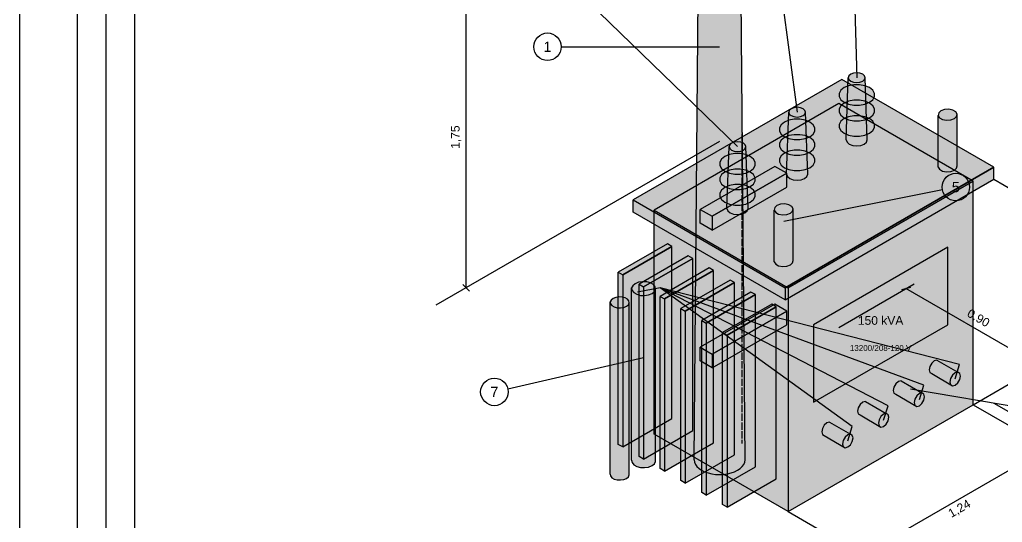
# Paper-space layout 'PLANCHA 3' of a CAD drawing. Header units: metres, sheet in millimetres. Extents: x 0 to 841, y 0 to 594.
# Drawn here: x 0 to 171.3, y 347.1 to 434.7 of the extents above; entities that cross this region are included whole.
import ezdxf
from ezdxf.enums import TextEntityAlignment as Align

# ---------------------------------------------------------------- set-up
doc = ezdxf.new("R2010")
doc.units = ezdxf.units.M
doc.linetypes.add('DASHED', pattern=[1.524, 1.27, -0.254])
for name, color, linetype in [('COTAS', 7, 'CONTINUOUS'), ('ISO_FILL', 8, 'CONTINUOUS'), ('ISO_FINO', 7, 'CONTINUOUS'), ('ISO_LIN', 7, 'CONTINUOUS'), ('ISO_OCULTO', 7, 'DASHED'), ('ISO_TXT', 7, 'CONTINUOUS'), ('MARCO', 7, 'CONTINUOUS'), ('TEXTO', 7, 'CONTINUOUS')]:
    doc.layers.add(name, color=color, linetype=linetype)
doc.styles.add('ARIAL', font='arial.ttf')

psp = doc.layouts.new('PLANCHA 3')

# ---------------------------------------------------------------- hatches: boundary and pattern name
at = {"layer": 'ISO_FILL', "true_color": 0x656460}
for points in [[(117.57, 358), (117.62, 357.6), (118.92, 513.72), (118.88, 514)], [(117.62, 357.6), (117.78, 357.21), (119.03, 513.44), (118.92, 513.72)]]:
    psp.add_hatch(color=7, dxfattribs=at).paths.add_polyline_path(points)
at = {"layer": 'ISO_FILL', "true_color": 0x7f7e79}
psp.add_hatch(color=7, dxfattribs=at).paths.add_polyline_path([(126.38, 357.6), (126.43, 358), (125.12, 514), (125.08, 513.72)])
at = {"layer": 'ISO_FILL', "true_color": 0x6f6e69}
psp.add_hatch(color=7, dxfattribs=at).paths.add_polyline_path([(117.78, 357.21), (118.05, 356.84), (119.22, 513.18), (119.03, 513.44)])
at = {"layer": 'ISO_FILL', "true_color": 0x7b7a75}
psp.add_hatch(color=7, dxfattribs=at).paths.add_polyline_path([(118.05, 356.84), (118.41, 356.5), (119.47, 512.94), (119.22, 513.18)])
at = {"layer": 'ISO_FILL', "true_color": 0x86857f}
psp.add_hatch(color=7, dxfattribs=at).paths.add_polyline_path([(118.41, 356.5), (118.86, 356.19), (119.79, 512.72), (119.47, 512.94)])
at = {"layer": 'ISO_FILL', "true_color": 0x908f89}
psp.add_hatch(color=7, dxfattribs=at).paths.add_polyline_path([(118.86, 356.19), (119.39, 355.93), (120.16, 512.54), (119.79, 512.72)])
at = {"layer": 'ISO_FILL', "true_color": 0x9a9892}
psp.add_hatch(color=7, dxfattribs=at).paths.add_polyline_path([(119.39, 355.93), (119.99, 355.72), (120.58, 512.39), (120.16, 512.54)])
at = {"layer": 'ISO_FILL', "true_color": 0xa2a09a}
psp.add_hatch(color=7, dxfattribs=at).paths.add_polyline_path([(119.99, 355.72), (120.63, 355.57), (121.03, 512.29), (120.58, 512.39)])
at = {"layer": 'ISO_FILL', "true_color": 0xa9a7a0}
psp.add_hatch(color=7, dxfattribs=at).paths.add_polyline_path([(120.63, 355.57), (121.31, 355.47), (121.51, 512.22), (121.03, 512.29)])
at = {"layer": 'ISO_FILL', "true_color": 0xadaca5}
psp.add_hatch(color=7, dxfattribs=at).paths.add_polyline_path([(121.31, 355.47), (122, 355.44), (122, 512.2), (121.51, 512.22)])
at = {"layer": 'ISO_FILL', "true_color": 0xb1afa8}
psp.add_hatch(color=7, dxfattribs=at).paths.add_polyline_path([(122, 355.44), (122.69, 355.47), (122.49, 512.22), (122, 512.2)])
at = {"layer": 'ISO_FILL', "true_color": 0xb2b0a9}
psp.add_hatch(color=7, dxfattribs=at).paths.add_polyline_path([(122.69, 355.47), (123.37, 355.57), (122.97, 512.29), (122.49, 512.22)])
at = {"layer": 'ISO_FILL', "true_color": 0xb1b0a8}
psp.add_hatch(color=7, dxfattribs=at).paths.add_polyline_path([(123.37, 355.57), (124.01, 355.72), (123.42, 512.39), (122.97, 512.29)])
at = {"layer": 'ISO_FILL', "true_color": 0xafada6}
psp.add_hatch(color=7, dxfattribs=at).paths.add_polyline_path([(124.01, 355.72), (124.61, 355.93), (123.84, 512.54), (123.42, 512.39)])
at = {"layer": 'ISO_FILL', "true_color": 0xaba9a2}
psp.add_hatch(color=7, dxfattribs=at).paths.add_polyline_path([(124.61, 355.93), (125.14, 356.19), (124.21, 512.72), (123.84, 512.54)])
at = {"layer": 'ISO_FILL', "true_color": 0xa5a39c}
psp.add_hatch(color=7, dxfattribs=at).paths.add_polyline_path([(125.14, 356.19), (125.59, 356.5), (124.53, 512.94), (124.21, 512.72)])
at = {"layer": 'ISO_FILL', "true_color": 0x9d9c95}
psp.add_hatch(color=7, dxfattribs=at).paths.add_polyline_path([(125.59, 356.5), (125.95, 356.84), (124.78, 513.18), (124.53, 512.94)])
at = {"layer": 'ISO_FILL', "true_color": 0x94938d}
psp.add_hatch(color=7, dxfattribs=at).paths.add_polyline_path([(125.95, 356.84), (126.22, 357.21), (124.97, 513.44), (124.78, 513.18)])
at = {"layer": 'ISO_FILL', "true_color": 0x8a8983}
psp.add_hatch(color=7, dxfattribs=at).paths.add_polyline_path([(126.22, 357.21), (126.38, 357.6), (125.08, 513.72), (124.97, 513.44)])
at = {"layer": 'ISO_FILL', "true_color": 0x914c34}
for points in [[(144.86, 425.2), (144.54, 424.92), (144.43, 424.6), (144.54, 424.28), (144.86, 424), (145.34, 423.82), (145.9, 423.75), (146.46, 423.82), (146.94, 424), (147.26, 424.28), (147.37, 424.6), (147.26, 424.92), (146.94, 425.2), (146.46, 425.38), (145.9, 425.45), (145.34, 425.38)], [(143.69, 422.88), (143.12, 422.42), (142.82, 421.88), (142.82, 421.32), (143.12, 420.78), (143.69, 420.32), (144.48, 419.99), (145.41, 419.82), (146.39, 419.82), (147.32, 419.99), (148.11, 420.32), (148.69, 420.78), (148.99, 421.32), (148.99, 421.88), (148.69, 422.42), (148.11, 422.88), (147.32, 423.21), (146.39, 423.38), (145.41, 423.38), (144.48, 423.21)], [(145.9, 412.74), (146.61, 412.82), (146.46, 423.82), (145.9, 423.75)], [(143.69, 420.17), (143.12, 419.72), (142.82, 419.18), (142.82, 418.62), (143.12, 418.08), (143.69, 417.62), (144.48, 417.29), (145.41, 417.12), (146.39, 417.12), (147.32, 417.29), (148.11, 417.62), (148.69, 418.08), (148.99, 418.62), (148.99, 419.18), (148.69, 419.72), (148.11, 420.17), (147.32, 420.51), (146.39, 420.68), (145.41, 420.68), (144.48, 420.51)], [(134.47, 419.2), (134.15, 418.92), (134.04, 418.6), (134.15, 418.28), (134.47, 418), (134.95, 417.82), (135.51, 417.75), (136.07, 417.82), (136.55, 418), (136.87, 418.28), (136.98, 418.6), (136.87, 418.92), (136.55, 419.2), (136.07, 419.38), (135.51, 419.45), (134.95, 419.38)], [(143.69, 417.48), (143.12, 417.02), (142.82, 416.48), (142.82, 415.92), (143.12, 415.38), (143.69, 414.93), (144.48, 414.59), (145.41, 414.42), (146.39, 414.42), (147.32, 414.59), (148.11, 414.93), (148.69, 415.38), (148.99, 415.92), (148.99, 416.48), (148.69, 417.02), (148.11, 417.48), (147.32, 417.81), (146.39, 417.98), (145.41, 417.98), (144.48, 417.81)], [(133.3, 416.88), (132.73, 416.42), (132.43, 415.88), (132.43, 415.32), (132.73, 414.78), (133.3, 414.32), (134.09, 413.99), (135.02, 413.82), (136, 413.82), (136.93, 413.99), (137.72, 414.32), (138.29, 414.78), (138.59, 415.32), (138.59, 415.88), (138.29, 416.42), (137.72, 416.88), (136.93, 417.21), (136, 417.38), (135.02, 417.38), (134.09, 417.21)], [(135.51, 406.74), (136.21, 406.82), (136.07, 417.82), (135.51, 417.75)], [(133.3, 414.17), (132.73, 413.72), (132.43, 413.18), (132.43, 412.62), (132.73, 412.08), (133.3, 411.62), (134.09, 411.29), (135.02, 411.12), (136, 411.12), (136.93, 411.29), (137.72, 411.62), (138.29, 412.08), (138.59, 412.62), (138.59, 413.18), (138.29, 413.72), (137.72, 414.17), (136.93, 414.51), (136, 414.68), (135.02, 414.68), (134.09, 414.51)], [(124.08, 413.2), (123.76, 412.92), (123.65, 412.6), (123.76, 412.28), (124.08, 412), (124.56, 411.82), (125.12, 411.75), (125.68, 411.82), (126.16, 412), (126.48, 412.28), (126.59, 412.6), (126.48, 412.92), (126.16, 413.2), (125.68, 413.38), (125.12, 413.45), (124.56, 413.38)], [(122.91, 410.88), (122.33, 410.42), (122.03, 409.88), (122.03, 409.32), (122.33, 408.78), (122.91, 408.32), (123.7, 407.99), (124.63, 407.82), (125.61, 407.82), (126.54, 407.99), (127.33, 408.32), (127.9, 408.78), (128.2, 409.32), (128.2, 409.88), (127.9, 410.42), (127.33, 410.88), (126.54, 411.21), (125.61, 411.38), (124.63, 411.38), (123.7, 411.21)], [(125.12, 400.74), (125.82, 400.82), (125.68, 411.82), (125.12, 411.75)], [(133.3, 411.48), (132.73, 411.02), (132.43, 410.48), (132.43, 409.92), (132.73, 409.38), (133.3, 408.92), (134.09, 408.59), (135.02, 408.42), (136, 408.42), (136.93, 408.59), (137.72, 408.92), (138.29, 409.38), (138.59, 409.92), (138.59, 410.48), (138.29, 411.02), (137.72, 411.48), (136.93, 411.81), (136, 411.98), (135.02, 411.98), (134.09, 411.81)], [(122.91, 408.17), (122.33, 407.72), (122.03, 407.18), (122.03, 406.62), (122.33, 406.08), (122.91, 405.62), (123.7, 405.29), (124.63, 405.12), (125.61, 405.12), (126.54, 405.29), (127.33, 405.62), (127.9, 406.08), (128.2, 406.62), (128.2, 407.18), (127.9, 407.72), (127.33, 408.17), (126.54, 408.51), (125.61, 408.68), (124.63, 408.68), (123.7, 408.51)], [(122.91, 405.48), (122.33, 405.02), (122.03, 404.48), (122.03, 403.92), (122.33, 403.38), (122.91, 402.92), (123.7, 402.59), (124.63, 402.42), (125.61, 402.42), (126.54, 402.59), (127.33, 402.92), (127.9, 403.38), (128.2, 403.92), (128.2, 404.48), (127.9, 405.02), (127.33, 405.48), (126.54, 405.81), (125.61, 405.98), (124.63, 405.98), (123.7, 405.81)]]:
    psp.add_hatch(color=7, dxfattribs=at).paths.add_polyline_path(points)
at = {"layer": 'ISO_FILL', "true_color": 0x6c7d74}
for points in [[(133.43, 388), (169.8, 409), (143.3, 424.3), (106.93, 403.3)], [(133.95, 388), (166.17, 406.6), (142.78, 420.1), (110.57, 401.5)], [(105.11, 390.25), (113.69, 395.2), (112.91, 395.65), (104.33, 390.7)], [(108.75, 388.15), (117.32, 393.1), (116.54, 393.55), (107.97, 388.6)], [(112.39, 386.05), (120.96, 391), (120.18, 391.45), (111.61, 386.5)], [(116.02, 383.95), (124.6, 388.9), (123.82, 389.35), (115.25, 384.4)], [(119.66, 381.85), (128.24, 386.8), (127.46, 387.25), (118.88, 382.3)], [(123.3, 379.75), (131.87, 384.7), (131.09, 385.15), (122.52, 380.2)]]:
    psp.add_hatch(color=7, dxfattribs=at).paths.add_polyline_path(points)
at = {"layer": 'ISO_FILL', "true_color": 0x532b1e}
for points in [[(144.07, 413.8), (144.21, 413.39), (144.54, 424.28), (144.43, 424.6)], [(133.67, 407.8), (133.81, 407.39), (134.15, 418.28), (134.04, 418.6)], [(123.28, 401.8), (123.42, 401.39), (123.76, 412.28), (123.65, 412.6)], [(158.62, 373.22), (158.96, 373.03), (162.59, 370.93), (162.26, 371.12)], [(152.39, 369.62), (152.72, 369.43), (156.36, 367.33), (156.03, 367.52)], [(146.15, 366.02), (146.49, 365.83), (150.12, 363.73), (149.79, 363.92)], [(139.92, 362.42), (140.25, 362.23), (143.89, 360.13), (143.56, 360.32)]]:
    psp.add_hatch(color=7, dxfattribs=at).paths.add_polyline_path(points)
at = {"layer": 'ISO_FILL', "true_color": 0x673625}
for points in [[(144.21, 413.39), (144.6, 413.05), (144.86, 424), (144.54, 424.28)], [(133.81, 407.39), (134.21, 407.05), (134.47, 418), (134.15, 418.28)], [(123.42, 401.39), (123.82, 401.05), (124.08, 412), (123.76, 412.28)]]:
    psp.add_hatch(color=7, dxfattribs=at).paths.add_polyline_path(points)
at = {"layer": 'ISO_FILL', "true_color": 0x7c412d}
for points in [[(144.6, 413.05), (145.2, 412.82), (145.34, 423.82), (144.86, 424)], [(134.21, 407.05), (134.81, 406.82), (134.95, 417.82), (134.47, 418)], [(123.82, 401.05), (124.41, 400.82), (124.56, 411.82), (124.08, 412)]]:
    psp.add_hatch(color=7, dxfattribs=at).paths.add_polyline_path(points)
at = {"layer": 'ISO_FILL', "true_color": 0x8b4932}
for points in [[(145.2, 412.82), (145.9, 412.74), (145.9, 423.75), (145.34, 423.82)], [(134.81, 406.82), (135.51, 406.74), (135.51, 417.75), (134.95, 417.82)], [(124.41, 400.82), (125.12, 400.74), (125.12, 411.75), (124.56, 411.82)]]:
    psp.add_hatch(color=7, dxfattribs=at).paths.add_polyline_path(points)
at = {"layer": 'ISO_FILL', "true_color": 0x8e4a33}
for points in [[(146.61, 412.82), (147.2, 413.05), (146.94, 424), (146.46, 423.82)], [(136.21, 406.82), (136.81, 407.05), (136.55, 418), (136.07, 417.82)], [(125.82, 400.82), (126.42, 401.05), (126.16, 412), (125.68, 411.82)]]:
    psp.add_hatch(color=7, dxfattribs=at).paths.add_polyline_path(points)
at = {"layer": 'ISO_FILL', "true_color": 0x82442f}
for points in [[(147.2, 413.05), (147.6, 413.39), (147.26, 424.28), (146.94, 424)], [(136.81, 407.05), (137.21, 407.39), (136.87, 418.28), (136.55, 418)], [(126.42, 401.05), (126.81, 401.39), (126.48, 412.28), (126.16, 412)]]:
    psp.add_hatch(color=7, dxfattribs=at).paths.add_polyline_path(points)
at = {"layer": 'ISO_FILL', "true_color": 0x6f3a28}
for points in [[(147.6, 413.39), (147.74, 413.8), (147.37, 424.6), (147.26, 424.28)], [(137.21, 407.39), (137.35, 407.8), (136.98, 418.6), (136.87, 418.28)], [(126.81, 401.39), (126.95, 401.8), (126.59, 412.6), (126.48, 412.28)]]:
    psp.add_hatch(color=7, dxfattribs=at).paths.add_polyline_path(points)
at = {"layer": 'ISO_FILL', "true_color": 0x36363a}
for points in [[(160.58, 418.82), (160.19, 418.47), (160.11, 418.04), (160.35, 417.64), (160.87, 417.34), (161.57, 417.2), (162.3, 417.25), (162.92, 417.48), (163.31, 417.83), (163.39, 418.26), (163.15, 418.66), (162.63, 418.96), (161.94, 419.1), (161.2, 419.05)], [(132, 402.32), (131.61, 401.97), (131.53, 401.54), (131.77, 401.14), (132.29, 400.84), (132.99, 400.7), (133.72, 400.75), (134.34, 400.98), (134.73, 401.33), (134.81, 401.76), (134.57, 402.16), (134.05, 402.46), (133.36, 402.6), (132.63, 402.55)]]:
    psp.add_hatch(color=7, dxfattribs=at).paths.add_polyline_path(points)
at = {"layer": 'ISO_FILL', "true_color": 0x202023}
for points in [[(160.11, 409.04), (160.35, 408.64), (160.35, 417.64), (160.11, 418.04)], [(131.53, 392.54), (131.77, 392.14), (131.77, 401.14), (131.53, 401.54)]]:
    psp.add_hatch(color=7, dxfattribs=at).paths.add_polyline_path(points)
at = {"layer": 'ISO_FILL', "true_color": 0x27272a}
for points in [[(163.31, 408.83), (163.39, 409.26), (163.39, 418.26), (163.31, 417.83)], [(134.73, 392.33), (134.81, 392.76), (134.81, 401.76), (134.73, 401.33)]]:
    psp.add_hatch(color=7, dxfattribs=at).paths.add_polyline_path(points)
at = {"layer": 'ISO_FILL', "true_color": 0x2a2a2d}
for points in [[(160.35, 408.64), (160.87, 408.34), (160.87, 417.34), (160.35, 417.64)], [(131.77, 392.14), (132.29, 391.84), (132.29, 400.84), (131.77, 401.14)]]:
    psp.add_hatch(color=7, dxfattribs=at).paths.add_polyline_path(points)
at = {"layer": 'ISO_FILL', "true_color": 0x323235}
for points in [[(160.87, 408.34), (161.57, 408.2), (161.57, 417.2), (160.87, 417.34)], [(132.29, 391.84), (132.99, 391.7), (132.99, 400.7), (132.29, 400.84)]]:
    psp.add_hatch(color=7, dxfattribs=at).paths.add_polyline_path(points)
at = {"layer": 'ISO_FILL', "true_color": 0x363639}
for points in [[(161.57, 408.2), (162.3, 408.25), (162.3, 417.25), (161.57, 417.2)], [(132.99, 391.7), (133.72, 391.75), (133.72, 400.75), (132.99, 400.7)]]:
    psp.add_hatch(color=7, dxfattribs=at).paths.add_polyline_path(points)
at = {"layer": 'ISO_FILL', "true_color": 0x353539}
for points in [[(162.3, 408.25), (162.92, 408.48), (162.92, 417.48), (162.3, 417.25)], [(133.72, 391.75), (134.34, 391.98), (134.34, 400.98), (133.72, 400.75)]]:
    psp.add_hatch(color=7, dxfattribs=at).paths.add_polyline_path(points)
at = {"layer": 'ISO_FILL', "true_color": 0x303033}
for points in [[(162.92, 408.48), (163.31, 408.83), (163.31, 417.83), (162.92, 417.48)], [(134.34, 391.98), (134.73, 392.33), (134.73, 401.33), (134.34, 400.98)]]:
    psp.add_hatch(color=7, dxfattribs=at).paths.add_polyline_path(points)
at = {"layer": 'ISO_FILL', "true_color": 0x8f969d}
for points in [[(120.7, 400.45), (133.69, 407.95), (131.61, 409.15), (118.62, 401.65)], [(107.27, 388.71), (106.85, 388.36), (106.66, 387.96), (106.73, 387.54), (107.03, 387.16), (107.55, 386.86), (108.21, 386.68), (108.93, 386.65), (109.63, 386.75), (110.23, 387), (110.65, 387.34), (110.84, 387.74), (110.77, 388.16), (110.47, 388.54), (109.95, 388.84), (109.29, 389.02), (108.57, 389.05), (107.86, 388.95)], [(103.42, 386.12), (103.09, 385.85), (102.95, 385.53), (103, 385.2), (103.24, 384.9), (103.64, 384.67), (104.16, 384.53), (104.74, 384.5), (105.29, 384.58), (105.76, 384.77), (106.09, 385.05), (106.24, 385.37), (106.19, 385.7), (105.95, 386), (105.54, 386.23), (105.02, 386.37), (104.45, 386.4), (103.89, 386.32)], [(120.7, 376.45), (133.69, 383.95), (131.61, 385.15), (118.62, 377.65)]]:
    psp.add_hatch(color=7, dxfattribs=at).paths.add_polyline_path(points)
at = {"layer": 'ISO_FILL', "true_color": 0x878e95}
for points in [[(120.7, 398.05), (133.69, 405.55), (133.69, 407.95), (120.7, 400.45)], [(120.7, 374.05), (133.69, 381.55), (133.69, 383.95), (120.7, 376.45)]]:
    psp.add_hatch(color=7, dxfattribs=at).paths.add_polyline_path(points)
at = {"layer": 'ISO_FILL', "true_color": 0x67766d}
for points in [[(133.43, 385.9), (169.8, 406.9), (169.8, 409), (133.43, 388)], [(133.95, 349), (166.17, 367.6), (166.17, 406.6), (133.95, 388)], [(105.11, 360.25), (113.69, 365.2), (113.69, 395.2), (105.11, 390.25)], [(108.75, 358.15), (117.32, 363.1), (117.32, 393.1), (108.75, 388.15)], [(112.39, 356.05), (120.96, 361), (120.96, 391), (112.39, 386.05)], [(116.02, 353.95), (124.6, 358.9), (124.6, 388.9), (116.02, 383.95)], [(119.66, 351.85), (128.24, 356.8), (128.24, 386.8), (119.66, 381.85)], [(123.3, 349.75), (131.87, 354.7), (131.87, 384.7), (123.3, 379.75)]]:
    psp.add_hatch(color=7, dxfattribs=at).paths.add_polyline_path(points)
at = {"layer": 'ISO_FILL', "true_color": 0x55625b}
for points in [[(133.43, 385.9), (106.93, 401.2), (106.93, 403.3), (133.43, 388)], [(133.95, 349), (110.57, 362.5), (110.57, 401.5), (133.95, 388)], [(105.11, 360.25), (104.33, 360.7), (104.33, 390.7), (105.11, 390.25)], [(108.75, 358.15), (107.97, 358.6), (107.97, 388.6), (108.75, 388.15)], [(112.39, 356.05), (111.61, 356.5), (111.61, 386.5), (112.39, 386.05)], [(116.02, 353.95), (115.25, 354.4), (115.25, 384.4), (116.02, 383.95)], [(119.66, 351.85), (118.88, 352.3), (118.88, 382.3), (119.66, 381.85)], [(123.3, 349.75), (122.52, 350.2), (122.52, 380.2), (123.3, 379.75)]]:
    psp.add_hatch(color=7, dxfattribs=at).paths.add_polyline_path(points)
at = {"layer": 'ISO_FILL', "true_color": 0x70767c}
for points in [[(120.7, 398.05), (118.62, 399.25), (118.62, 401.65), (120.7, 400.45)], [(107.03, 357.16), (107.55, 356.86), (107.55, 386.86), (107.03, 387.16)], [(103.24, 354.9), (103.64, 354.67), (103.64, 384.67), (103.24, 384.9)], [(120.7, 374.05), (118.62, 375.25), (118.62, 377.65), (120.7, 376.45)]]:
    psp.add_hatch(color=7, dxfattribs=at).paths.add_polyline_path(points)
at = {"layer": 'ISO_FILL', "true_color": 0xd6d6d6}
psp.add_hatch(color=7, dxfattribs=at).paths.add_polyline_path([(138.37, 368.05), (161.75, 381.55), (161.75, 395.05), (138.37, 381.55)])
at = {"layer": 'ISO_FILL', "true_color": 0x52565a}
for points in [[(106.66, 357.96), (106.73, 357.54), (106.73, 387.54), (106.66, 387.96)], [(102.95, 355.53), (103, 355.2), (103, 385.2), (102.95, 385.53)]]:
    psp.add_hatch(color=7, dxfattribs=at).paths.add_polyline_path(points)
at = {"layer": 'ISO_FILL', "true_color": 0x5c6165}
for points in [[(106.73, 357.54), (107.03, 357.16), (107.03, 387.16), (106.73, 387.54)], [(103, 355.2), (103.24, 354.9), (103.24, 384.9), (103, 385.2)]]:
    psp.add_hatch(color=7, dxfattribs=at).paths.add_polyline_path(points)
at = {"layer": 'ISO_FILL', "true_color": 0x81888e}
for points in [[(110.23, 357), (110.65, 357.34), (110.65, 387.34), (110.23, 387)], [(105.76, 354.77), (106.09, 355.05), (106.09, 385.05), (105.76, 384.77)]]:
    psp.add_hatch(color=7, dxfattribs=at).paths.add_polyline_path(points)
at = {"layer": 'ISO_FILL', "true_color": 0x71767c}
for points in [[(110.65, 357.34), (110.84, 357.74), (110.84, 387.74), (110.65, 387.34)], [(106.09, 355.05), (106.24, 355.37), (106.24, 385.37), (106.09, 385.05)]]:
    psp.add_hatch(color=7, dxfattribs=at).paths.add_polyline_path(points)
at = {"layer": 'ISO_FILL', "true_color": 0x81878e}
for points in [[(107.55, 356.86), (108.21, 356.68), (108.21, 386.68), (107.55, 386.86)], [(103.64, 354.67), (104.16, 354.53), (104.16, 384.53), (103.64, 384.67)]]:
    psp.add_hatch(color=7, dxfattribs=at).paths.add_polyline_path(points)
at = {"layer": 'ISO_FILL', "true_color": 0x8c939a}
for points in [[(108.21, 356.68), (108.93, 356.65), (108.93, 386.65), (108.21, 386.68)], [(109.63, 356.75), (110.23, 357), (110.23, 387), (109.63, 386.75)], [(104.16, 354.53), (104.74, 354.5), (104.74, 384.5), (104.16, 384.53)], [(105.29, 354.58), (105.76, 354.77), (105.76, 384.77), (105.29, 384.58)]]:
    psp.add_hatch(color=7, dxfattribs=at).paths.add_polyline_path(points)
at = {"layer": 'ISO_FILL', "true_color": 0x8f979e}
for points in [[(108.93, 356.65), (109.63, 356.75), (109.63, 386.75), (108.93, 386.65)], [(104.74, 354.5), (105.29, 354.58), (105.29, 384.58), (104.74, 384.5)]]:
    psp.add_hatch(color=7, dxfattribs=at).paths.add_polyline_path(points)
at = {"layer": 'ISO_FILL', "true_color": 0x974f36}
for points in [[(159.41, 375.25), (158.96, 374.85), (162.59, 372.75), (163.05, 373.15)], [(153.18, 371.65), (152.72, 371.25), (156.36, 369.15), (156.81, 369.55)], [(146.94, 368.05), (146.49, 367.65), (150.12, 365.55), (150.58, 365.95)], [(140.71, 364.45), (140.25, 364.05), (143.89, 361.95), (144.34, 362.35)]]:
    psp.add_hatch(color=7, dxfattribs=at).paths.add_polyline_path(points)
at = {"layer": 'ISO_FILL', "true_color": 0x874630}
for points in [[(159.87, 375.37), (159.41, 375.25), (163.05, 373.15), (163.5, 373.27)], [(153.63, 371.77), (153.18, 371.65), (156.81, 369.55), (157.27, 369.67)], [(147.4, 368.17), (146.94, 368.05), (150.58, 365.95), (151.03, 366.07)], [(141.16, 364.57), (140.71, 364.45), (144.34, 362.35), (144.8, 362.47)]]:
    psp.add_hatch(color=7, dxfattribs=at).paths.add_polyline_path(points)
at = {"layer": 'ISO_FILL', "true_color": 0x81432e}
for points in [[(158.62, 374.27), (158.5, 373.67), (162.14, 371.57), (162.26, 372.17)], [(152.39, 370.67), (152.27, 370.07), (155.9, 367.98), (156.03, 368.57)], [(146.15, 367.07), (146.03, 366.48), (149.67, 364.38), (149.79, 364.97)], [(139.92, 363.47), (139.8, 362.88), (143.43, 360.77), (143.56, 361.37)]]:
    psp.add_hatch(color=7, dxfattribs=at).paths.add_polyline_path(points)
at = {"layer": 'ISO_FILL', "true_color": 0x613223}
for points in [[(158.5, 373.67), (158.62, 373.22), (162.26, 371.12), (162.14, 371.57)], [(152.27, 370.07), (152.39, 369.62), (156.03, 367.52), (155.9, 367.98)], [(146.03, 366.48), (146.15, 366.02), (149.79, 363.92), (149.67, 364.38)], [(139.8, 362.88), (139.92, 362.42), (143.56, 360.32), (143.43, 360.77)]]:
    psp.add_hatch(color=7, dxfattribs=at).paths.add_polyline_path(points)
at = {"layer": 'ISO_FILL', "true_color": 0x944e35}
for points in [[(158.96, 374.85), (158.62, 374.27), (162.26, 372.17), (162.59, 372.75)], [(152.72, 371.25), (152.39, 370.67), (156.03, 368.57), (156.36, 369.15)], [(146.49, 367.65), (146.15, 367.07), (149.79, 364.97), (150.12, 365.55)], [(140.25, 364.05), (139.92, 363.47), (143.56, 361.37), (143.89, 361.95)]]:
    psp.add_hatch(color=7, dxfattribs=at).paths.add_polyline_path(points)
at = {"layer": 'ISO_FILL', "true_color": 0x894831}
for points in [[(162.14, 371.57), (162.26, 371.12), (162.59, 370.93), (163.05, 371.05), (163.5, 371.45), (163.84, 372.03), (163.96, 372.62), (163.84, 373.08), (163.5, 373.27), (163.05, 373.15), (162.59, 372.75), (162.26, 372.17)], [(155.9, 367.98), (156.03, 367.52), (156.36, 367.33), (156.81, 367.45), (157.27, 367.85), (157.6, 368.43), (157.72, 369.02), (157.6, 369.48), (157.27, 369.67), (156.81, 369.55), (156.36, 369.15), (156.03, 368.57)], [(149.67, 364.38), (149.79, 363.92), (150.12, 363.73), (150.58, 363.85), (151.03, 364.25), (151.37, 364.83), (151.49, 365.42), (151.37, 365.88), (151.03, 366.07), (150.58, 365.95), (150.12, 365.55), (149.79, 364.97)], [(143.43, 360.77), (143.56, 360.32), (143.89, 360.13), (144.34, 360.25), (144.8, 360.65), (145.13, 361.23), (145.25, 361.82), (145.13, 362.28), (144.8, 362.47), (144.34, 362.35), (143.89, 361.95), (143.56, 361.37)]]:
    psp.add_hatch(color=7, dxfattribs=at).paths.add_polyline_path(points)

# ---------------------------------------------------------------- linework, layer by layer
at = {"layer": 'COTAS'}
for p, q in [((77.83, 388), (77.83, 440.5)), ((94.4, 430), (122, 430)), ((122, 413.5), (72.53, 384.94)), ((169.8, 406.9), (185.81, 397.66)), ((160.82, 405.08), (133.17, 399.55)), ((78.4, 387.43), (77.27, 388.57)), ((142.78, 381.1), (155.88, 388.66)), ((155.25, 388.06), (153.7, 387.64)), ((177.86, 374.35), (154.48, 387.85)), ((85.09, 370.39), (108.75, 375.85)), ((166.17, 367.6), (179.26, 375.16)), ((188.89, 364.69), (155.26, 370.3)), ((166.17, 367.6), (180.72, 359.2)), ((169.8, 367.9), (185.81, 358.66)), ((146.94, 341.5), (179.16, 360.1)), ((133.95, 349), (148.5, 340.6))]:
    psp.add_line(p, q, dxfattribs=at)
for centre in [(92, 430), (163.17, 405.55), (82.75, 369.85)]:
    psp.add_circle(centre, 2.4, dxfattribs=at)
at = {"layer": 'ISO_FINO'}
for points in [[(143.69, 422.88), (143.12, 422.42), (142.82, 421.88), (142.82, 421.32), (143.12, 420.78), (143.69, 420.32), (144.48, 419.99), (145.41, 419.82), (146.39, 419.82), (147.32, 419.99), (148.11, 420.32), (148.69, 420.78), (148.99, 421.32), (148.99, 421.88), (148.69, 422.42), (148.11, 422.88), (147.32, 423.21), (146.39, 423.38), (145.41, 423.38), (144.48, 423.21)], [(143.69, 420.17), (143.12, 419.72), (142.82, 419.18), (142.82, 418.62), (143.12, 418.08), (143.69, 417.62), (144.48, 417.29), (145.41, 417.12), (146.39, 417.12), (147.32, 417.29), (148.11, 417.62), (148.69, 418.08), (148.99, 418.62), (148.99, 419.18), (148.69, 419.72), (148.11, 420.17), (147.32, 420.51), (146.39, 420.68), (145.41, 420.68), (144.48, 420.51)], [(143.69, 417.48), (143.12, 417.02), (142.82, 416.48), (142.82, 415.92), (143.12, 415.38), (143.69, 414.93), (144.48, 414.59), (145.41, 414.42), (146.39, 414.42), (147.32, 414.59), (148.11, 414.93), (148.69, 415.38), (148.99, 415.92), (148.99, 416.48), (148.69, 417.02), (148.11, 417.48), (147.32, 417.81), (146.39, 417.98), (145.41, 417.98), (144.48, 417.81)], [(133.3, 416.88), (132.73, 416.42), (132.43, 415.88), (132.43, 415.32), (132.73, 414.78), (133.3, 414.32), (134.09, 413.99), (135.02, 413.82), (136, 413.82), (136.93, 413.99), (137.72, 414.32), (138.29, 414.78), (138.59, 415.32), (138.59, 415.88), (138.29, 416.42), (137.72, 416.88), (136.93, 417.21), (136, 417.38), (135.02, 417.38), (134.09, 417.21)], [(133.3, 414.17), (132.73, 413.72), (132.43, 413.18), (132.43, 412.62), (132.73, 412.08), (133.3, 411.62), (134.09, 411.29), (135.02, 411.12), (136, 411.12), (136.93, 411.29), (137.72, 411.62), (138.29, 412.08), (138.59, 412.62), (138.59, 413.18), (138.29, 413.72), (137.72, 414.17), (136.93, 414.51), (136, 414.68), (135.02, 414.68), (134.09, 414.51)], [(122.91, 410.88), (122.33, 410.42), (122.03, 409.88), (122.03, 409.32), (122.33, 408.78), (122.91, 408.32), (123.7, 407.99), (124.63, 407.82), (125.61, 407.82), (126.54, 407.99), (127.33, 408.32), (127.9, 408.78), (128.2, 409.32), (128.2, 409.88), (127.9, 410.42), (127.33, 410.88), (126.54, 411.21), (125.61, 411.38), (124.63, 411.38), (123.7, 411.21)], [(133.3, 411.48), (132.73, 411.02), (132.43, 410.48), (132.43, 409.92), (132.73, 409.38), (133.3, 408.92), (134.09, 408.59), (135.02, 408.42), (136, 408.42), (136.93, 408.59), (137.72, 408.92), (138.29, 409.38), (138.59, 409.92), (138.59, 410.48), (138.29, 411.02), (137.72, 411.48), (136.93, 411.81), (136, 411.98), (135.02, 411.98), (134.09, 411.81)], [(122.91, 408.17), (122.33, 407.72), (122.03, 407.18), (122.03, 406.62), (122.33, 406.08), (122.91, 405.62), (123.7, 405.29), (124.63, 405.12), (125.61, 405.12), (126.54, 405.29), (127.33, 405.62), (127.9, 406.08), (128.2, 406.62), (128.2, 407.18), (127.9, 407.72), (127.33, 408.17), (126.54, 408.51), (125.61, 408.68), (124.63, 408.68), (123.7, 408.51)], [(122.91, 405.48), (122.33, 405.02), (122.03, 404.48), (122.03, 403.92), (122.33, 403.38), (122.91, 402.92), (123.7, 402.59), (124.63, 402.42), (125.61, 402.42), (126.54, 402.59), (127.33, 402.92), (127.9, 403.38), (128.2, 403.92), (128.2, 404.48), (127.9, 405.02), (127.33, 405.48), (126.54, 405.81), (125.61, 405.98), (124.63, 405.98), (123.7, 405.81)], [(105.11, 390.25), (113.69, 395.2), (112.91, 395.65), (104.33, 390.7)], [(105.11, 360.25), (113.69, 365.2), (113.69, 395.2), (105.11, 390.25)], [(138.37, 368.05), (161.75, 381.55), (161.75, 395.05), (138.37, 381.55)], [(108.75, 388.15), (117.32, 393.1), (116.54, 393.55), (107.97, 388.6)], [(108.75, 358.15), (117.32, 363.1), (117.32, 393.1), (108.75, 388.15)], [(105.11, 360.25), (104.33, 360.7), (104.33, 390.7), (105.11, 390.25)], [(112.39, 386.05), (120.96, 391), (120.18, 391.45), (111.61, 386.5)], [(112.39, 356.05), (120.96, 361), (120.96, 391), (112.39, 386.05)], [(116.02, 383.95), (124.6, 388.9), (123.82, 389.35), (115.25, 384.4)], [(116.02, 353.95), (124.6, 358.9), (124.6, 388.9), (116.02, 383.95)], [(108.75, 358.15), (107.97, 358.6), (107.97, 388.6), (108.75, 388.15)], [(119.66, 381.85), (128.24, 386.8), (127.46, 387.25), (118.88, 382.3)], [(112.39, 356.05), (111.61, 356.5), (111.61, 386.5), (112.39, 386.05)], [(119.66, 351.85), (128.24, 356.8), (128.24, 386.8), (119.66, 381.85)], [(116.02, 353.95), (115.25, 354.4), (115.25, 384.4), (116.02, 383.95)], [(123.3, 379.75), (131.87, 384.7), (131.09, 385.15), (122.52, 380.2)], [(123.3, 349.75), (131.87, 354.7), (131.87, 384.7), (123.3, 379.75)], [(119.66, 351.85), (118.88, 352.3), (118.88, 382.3), (119.66, 381.85)], [(123.3, 349.75), (122.52, 350.2), (122.52, 380.2), (123.3, 379.75)]]:
    psp.add_lwpolyline(points, close=True, dxfattribs=at)
for points in [[(144.34, 361.3), (145.12, 363.85), (111.61, 388), (107.71, 387.25)], [(150.58, 364.9), (151.36, 367.45), (111.61, 388), (107.71, 387.25)], [(156.81, 368.5), (157.59, 371.05), (111.61, 388), (107.71, 387.25)], [(163.05, 372.1), (163.83, 374.65), (111.61, 388), (107.71, 387.25)]]:
    psp.add_lwpolyline(points, dxfattribs=at)
at = {"layer": 'ISO_LIN'}
for p, q in [((117.57, 358), (118.88, 514)), ((126.43, 358), (125.12, 514)), ((144.86, 464.2), (145.9, 424.6)), ((130.57, 455.95), (135.51, 418.6)), ((99.14, 437.8), (125.12, 412.6)), ((144.07, 413.8), (144.43, 424.6)), ((144.43, 424.6), (144.54, 424.28)), ((144.54, 424.28), (144.86, 424)), ((144.86, 424), (145.34, 423.82)), ((145.34, 423.82), (145.9, 423.75)), ((145.9, 423.75), (146.46, 423.82)), ((146.46, 423.82), (146.94, 424)), ((146.94, 424), (147.26, 424.28)), ((147.26, 424.28), (147.37, 424.6)), ((147.74, 413.8), (147.37, 424.6)), ((133.67, 407.8), (134.04, 418.6)), ((134.04, 418.6), (134.15, 418.28)), ((134.15, 418.28), (134.47, 418)), ((134.47, 418), (134.95, 417.82)), ((136.07, 417.82), (136.55, 418)), ((136.55, 418), (136.87, 418.28)), ((136.87, 418.28), (136.98, 418.6)), ((137.35, 407.8), (136.98, 418.6)), ((160.11, 409.04), (160.11, 418.04)), ((160.11, 418.04), (160.35, 417.64)), ((163.31, 417.83), (163.39, 418.26)), ((163.39, 409.26), (163.39, 418.26)), ((134.95, 417.82), (135.51, 417.75)), ((135.51, 417.75), (136.07, 417.82)), ((160.35, 417.64), (160.87, 417.34)), ((160.87, 417.34), (161.57, 417.2)), ((161.57, 417.2), (162.3, 417.25)), ((162.3, 417.25), (162.92, 417.48)), ((162.92, 417.48), (163.31, 417.83)), ((144.07, 413.8), (144.21, 413.39)), ((144.21, 413.39), (144.6, 413.05)), ((144.6, 413.05), (145.2, 412.82)), ((145.2, 412.82), (145.9, 412.74)), ((145.9, 412.74), (146.61, 412.82)), ((146.61, 412.82), (147.2, 413.05)), ((147.2, 413.05), (147.6, 413.39)), ((147.6, 413.39), (147.74, 413.8)), ((123.28, 401.8), (123.65, 412.6)), ((123.65, 412.6), (123.76, 412.28)), ((123.76, 412.28), (124.08, 412)), ((124.08, 412), (124.56, 411.82)), ((124.56, 411.82), (125.12, 411.75)), ((125.12, 411.75), (125.68, 411.82)), ((125.68, 411.82), (126.16, 412)), ((126.16, 412), (126.48, 412.28)), ((126.48, 412.28), (126.59, 412.6)), ((126.95, 401.8), (126.59, 412.6)), ((133.67, 407.8), (133.81, 407.39)), ((137.21, 407.39), (137.35, 407.8)), ((160.11, 409.04), (160.35, 408.64)), ((160.35, 408.64), (160.87, 408.34)), ((160.87, 408.34), (161.57, 408.2)), ((161.57, 408.2), (162.3, 408.25)), ((162.3, 408.25), (162.92, 408.48)), ((162.92, 408.48), (163.31, 408.83)), ((163.31, 408.83), (163.39, 409.26)), ((133.81, 407.39), (134.21, 407.05)), ((134.21, 407.05), (134.81, 406.82)), ((134.81, 406.82), (135.51, 406.74)), ((135.51, 406.74), (136.21, 406.82)), ((136.21, 406.82), (136.81, 407.05)), ((136.81, 407.05), (137.21, 407.39)), ((123.28, 401.8), (123.42, 401.39)), ((123.42, 401.39), (123.82, 401.05)), ((123.82, 401.05), (124.41, 400.82)), ((124.41, 400.82), (125.12, 400.74)), ((125.12, 400.74), (125.82, 400.82)), ((125.82, 400.82), (126.42, 401.05)), ((126.42, 401.05), (126.81, 401.39)), ((126.81, 401.39), (126.95, 401.8)), ((131.53, 392.54), (131.53, 401.54)), ((131.53, 401.54), (131.77, 401.14)), ((131.77, 401.14), (132.29, 400.84)), ((132.29, 400.84), (132.99, 400.7)), ((133.72, 400.75), (134.34, 400.98)), ((134.34, 400.98), (134.73, 401.33)), ((134.73, 401.33), (134.81, 401.76)), ((134.81, 392.76), (134.81, 401.76)), ((132.99, 400.7), (133.72, 400.75)), ((131.53, 392.54), (131.77, 392.14)), ((134.34, 391.98), (134.73, 392.33)), ((134.73, 392.33), (134.81, 392.76)), ((131.77, 392.14), (132.29, 391.84)), ((132.29, 391.84), (132.99, 391.7)), ((132.99, 391.7), (133.72, 391.75)), ((133.72, 391.75), (134.34, 391.98)), ((106.66, 357.96), (106.66, 387.96)), ((106.66, 387.96), (106.73, 387.54)), ((106.73, 387.54), (107.03, 387.16)), ((107.03, 387.16), (107.55, 386.86)), ((110.23, 387), (110.65, 387.34)), ((110.65, 387.34), (110.84, 387.74)), ((110.84, 357.74), (110.84, 387.74)), ((102.95, 355.53), (102.95, 385.53)), ((102.95, 385.53), (103, 385.2)), ((107.55, 386.86), (108.21, 386.68)), ((108.21, 386.68), (108.93, 386.65)), ((108.93, 386.65), (109.63, 386.75)), ((109.63, 386.75), (110.23, 387)), ((103, 385.2), (103.24, 384.9)), ((103.24, 384.9), (103.64, 384.67)), ((103.64, 384.67), (104.16, 384.53)), ((104.16, 384.53), (104.74, 384.5)), ((104.74, 384.5), (105.29, 384.58)), ((105.29, 384.58), (105.76, 384.77)), ((105.76, 384.77), (106.09, 385.05)), ((106.09, 385.05), (106.24, 385.37)), ((106.24, 355.37), (106.24, 385.37)), ((159.41, 375.25), (158.96, 374.85)), ((159.87, 375.37), (159.41, 375.25)), ((159.87, 375.37), (163.5, 373.27)), ((158.62, 374.27), (158.5, 373.67)), ((158.5, 373.67), (158.62, 373.22)), ((158.96, 374.85), (158.62, 374.27)), ((153.63, 371.77), (153.18, 371.65)), ((153.63, 371.77), (157.27, 369.67)), ((158.62, 373.22), (158.96, 373.03)), ((158.96, 373.03), (162.59, 370.93)), ((162.26, 372.17), (162.14, 371.57)), ((162.59, 372.75), (162.26, 372.17)), ((163.05, 373.15), (162.59, 372.75)), ((163.5, 373.27), (163.05, 373.15)), ((152.39, 370.67), (152.27, 370.07)), ((152.27, 370.07), (152.39, 369.62)), ((152.72, 371.25), (152.39, 370.67)), ((153.18, 371.65), (152.72, 371.25)), ((162.14, 371.57), (162.26, 371.12)), ((162.26, 371.12), (162.59, 370.93)), ((152.39, 369.62), (152.72, 369.43)), ((152.72, 369.43), (156.36, 367.33)), ((156.03, 368.57), (155.9, 367.98)), ((156.36, 369.15), (156.03, 368.57)), ((156.81, 369.55), (156.36, 369.15)), ((157.27, 369.67), (156.81, 369.55)), ((146.15, 367.07), (146.03, 366.48)), ((146.49, 367.65), (146.15, 367.07)), ((146.94, 368.05), (146.49, 367.65)), ((147.4, 368.17), (146.94, 368.05)), ((147.4, 368.17), (151.03, 366.07)), ((155.9, 367.98), (156.03, 367.52)), ((156.03, 367.52), (156.36, 367.33)), ((146.03, 366.48), (146.15, 366.02)), ((146.15, 366.02), (146.49, 365.83)), ((146.49, 365.83), (150.12, 363.73)), ((149.79, 364.97), (149.67, 364.38)), ((150.12, 365.55), (149.79, 364.97)), ((150.58, 365.95), (150.12, 365.55)), ((151.03, 366.07), (150.58, 365.95)), ((139.92, 363.47), (139.8, 362.88)), ((140.25, 364.05), (139.92, 363.47)), ((140.71, 364.45), (140.25, 364.05)), ((141.16, 364.57), (140.71, 364.45)), ((141.16, 364.57), (144.8, 362.47)), ((149.67, 364.38), (149.79, 363.92)), ((149.79, 363.92), (150.12, 363.73)), ((139.8, 362.88), (139.92, 362.42)), ((139.92, 362.42), (140.25, 362.23)), ((140.25, 362.23), (143.89, 360.13)), ((143.89, 361.95), (143.56, 361.37)), ((144.34, 362.35), (143.89, 361.95)), ((144.8, 362.47), (144.34, 362.35)), ((143.56, 361.37), (143.43, 360.77)), ((143.43, 360.77), (143.56, 360.32)), ((143.56, 360.32), (143.89, 360.13)), ((117.57, 358), (117.62, 357.6)), ((126.38, 357.6), (126.43, 358)), ((106.66, 357.96), (106.73, 357.54)), ((106.73, 357.54), (107.03, 357.16)), ((107.03, 357.16), (107.55, 356.86)), ((107.55, 356.86), (108.21, 356.68)), ((108.21, 356.68), (108.93, 356.65)), ((108.93, 356.65), (109.63, 356.75)), ((109.63, 356.75), (110.23, 357)), ((110.23, 357), (110.65, 357.34)), ((110.65, 357.34), (110.84, 357.74)), ((117.62, 357.6), (117.78, 357.21)), ((117.78, 357.21), (118.05, 356.84)), ((118.05, 356.84), (118.41, 356.5)), ((118.41, 356.5), (118.86, 356.19)), ((125.14, 356.19), (125.59, 356.5)), ((125.59, 356.5), (125.95, 356.84)), ((125.95, 356.84), (126.22, 357.21)), ((126.22, 357.21), (126.38, 357.6)), ((102.95, 355.53), (103, 355.2)), ((103, 355.2), (103.24, 354.9)), ((103.24, 354.9), (103.64, 354.67)), ((103.64, 354.67), (104.16, 354.53)), ((104.74, 354.5), (105.29, 354.58)), ((105.29, 354.58), (105.76, 354.77)), ((105.76, 354.77), (106.09, 355.05)), ((106.09, 355.05), (106.24, 355.37)), ((118.86, 356.19), (119.39, 355.93)), ((119.39, 355.93), (119.99, 355.72)), ((119.99, 355.72), (120.63, 355.57)), ((120.63, 355.57), (121.31, 355.47)), ((121.31, 355.47), (122, 355.44)), ((122, 355.44), (122.69, 355.47)), ((122.69, 355.47), (123.37, 355.57)), ((123.37, 355.57), (124.01, 355.72)), ((124.01, 355.72), (124.61, 355.93)), ((124.61, 355.93), (125.14, 356.19)), ((104.16, 354.53), (104.74, 354.5))]:
    psp.add_line(p, q, dxfattribs=at)
for points in [[(144.86, 425.2), (144.54, 424.92), (144.43, 424.6), (144.54, 424.28), (144.86, 424), (145.34, 423.82), (145.9, 423.75), (146.46, 423.82), (146.94, 424), (147.26, 424.28), (147.37, 424.6), (147.26, 424.92), (146.94, 425.2), (146.46, 425.38), (145.9, 425.45), (145.34, 425.38)], [(133.43, 388), (169.8, 409), (143.3, 424.3), (106.93, 403.3)], [(133.95, 388), (166.17, 406.6), (142.78, 420.1), (110.57, 401.5)], [(134.47, 419.2), (134.15, 418.92), (134.04, 418.6), (134.15, 418.28), (134.47, 418), (134.95, 417.82), (135.51, 417.75), (136.07, 417.82), (136.55, 418), (136.87, 418.28), (136.98, 418.6), (136.87, 418.92), (136.55, 419.2), (136.07, 419.38), (135.51, 419.45), (134.95, 419.38)], [(160.58, 418.82), (160.19, 418.47), (160.11, 418.04), (160.35, 417.64), (160.87, 417.34), (161.57, 417.2), (162.3, 417.25), (162.92, 417.48), (163.31, 417.83), (163.39, 418.26), (163.15, 418.66), (162.63, 418.96), (161.94, 419.1), (161.2, 419.05)], [(124.08, 413.2), (123.76, 412.92), (123.65, 412.6), (123.76, 412.28), (124.08, 412), (124.56, 411.82), (125.12, 411.75), (125.68, 411.82), (126.16, 412), (126.48, 412.28), (126.59, 412.6), (126.48, 412.92), (126.16, 413.2), (125.68, 413.38), (125.12, 413.45), (124.56, 413.38)], [(120.7, 400.45), (133.69, 407.95), (131.61, 409.15), (118.62, 401.65)], [(120.7, 398.05), (133.69, 405.55), (133.69, 407.95), (120.7, 400.45)], [(133.43, 385.9), (169.8, 406.9), (169.8, 409), (133.43, 388)], [(133.95, 349), (166.17, 367.6), (166.17, 406.6), (133.95, 388)], [(133.43, 385.9), (106.93, 401.2), (106.93, 403.3), (133.43, 388)], [(132, 402.32), (131.61, 401.97), (131.53, 401.54), (131.77, 401.14), (132.29, 400.84), (132.99, 400.7), (133.72, 400.75), (134.34, 400.98), (134.73, 401.33), (134.81, 401.76), (134.57, 402.16), (134.05, 402.46), (133.36, 402.6), (132.63, 402.55)], [(133.95, 349), (110.57, 362.5), (110.57, 401.5), (133.95, 388)], [(120.7, 398.05), (118.62, 399.25), (118.62, 401.65), (120.7, 400.45)], [(107.27, 388.71), (106.85, 388.36), (106.66, 387.96), (106.73, 387.54), (107.03, 387.16), (107.55, 386.86), (108.21, 386.68), (108.93, 386.65), (109.63, 386.75), (110.23, 387), (110.65, 387.34), (110.84, 387.74), (110.77, 388.16), (110.47, 388.54), (109.95, 388.84), (109.29, 389.02), (108.57, 389.05), (107.86, 388.95)], [(103.42, 386.12), (103.09, 385.85), (102.95, 385.53), (103, 385.2), (103.24, 384.9), (103.64, 384.67), (104.16, 384.53), (104.74, 384.5), (105.29, 384.58), (105.76, 384.77), (106.09, 385.05), (106.24, 385.37), (106.19, 385.7), (105.95, 386), (105.54, 386.23), (105.02, 386.37), (104.45, 386.4), (103.89, 386.32)], [(120.7, 376.45), (133.69, 383.95), (131.61, 385.15), (118.62, 377.65)], [(120.7, 374.05), (133.69, 381.55), (133.69, 383.95), (120.7, 376.45)], [(120.7, 374.05), (118.62, 375.25), (118.62, 377.65), (120.7, 376.45)], [(162.14, 371.57), (162.26, 371.12), (162.59, 370.93), (163.05, 371.05), (163.5, 371.45), (163.84, 372.03), (163.96, 372.62), (163.84, 373.08), (163.5, 373.27), (163.05, 373.15), (162.59, 372.75), (162.26, 372.17)], [(155.9, 367.98), (156.03, 367.52), (156.36, 367.33), (156.81, 367.45), (157.27, 367.85), (157.6, 368.43), (157.72, 369.02), (157.6, 369.48), (157.27, 369.67), (156.81, 369.55), (156.36, 369.15), (156.03, 368.57)], [(149.67, 364.38), (149.79, 363.92), (150.12, 363.73), (150.58, 363.85), (151.03, 364.25), (151.37, 364.83), (151.49, 365.42), (151.37, 365.88), (151.03, 366.07), (150.58, 365.95), (150.12, 365.55), (149.79, 364.97)], [(143.43, 360.77), (143.56, 360.32), (143.89, 360.13), (144.34, 360.25), (144.8, 360.65), (145.13, 361.23), (145.25, 361.82), (145.13, 362.28), (144.8, 362.47), (144.34, 362.35), (143.89, 361.95), (143.56, 361.37)]]:
    psp.add_lwpolyline(points, close=True, dxfattribs=at)
at = {"layer": 'ISO_OCULTO'}
psp.add_line((125.9, 416.35), (125.9, 360.85), dxfattribs=at)
at = {"layer": 'MARCO'}
for points in [[(0, 0), (841, 0), (841, 594), (0, 594)], [(10, 10), (831, 10), (831, 584), (10, 584)], [(15, 15), (470, 15), (470, 572), (15, 572)], [(20, 326), (238, 326), (238, 548), (20, 548)]]:
    psp.add_lwpolyline(points, close=True, dxfattribs=at)

# ---------------------------------------------------------------- texts
at = {"layer": 'COTAS', "style": 'ARIAL'}
for s, rotation, p in [('1,75', 90, (77.13, 414.25)), ('0,90', -30, (166.52, 381.71))]:
    psp.add_text(s, height=1.5, rotation=rotation, dxfattribs=at).set_placement(p, align=Align.BOTTOM_CENTER)
psp.add_text('1,24', height=1.5, rotation=30, dxfattribs=at).set_placement((163.4, 350.19), align=Align.TOP_CENTER)
at = {"layer": 'ISO_TXT', "style": 'ARIAL'}
for s, height, p in [('150 kVA', 1.5, (150.06, 382.3)), ('13200/208-120 V', 1, (150.06, 377.5))]:
    psp.add_text(s, height=height, dxfattribs=at).set_placement(p, align=Align.MIDDLE_CENTER)
at = {"layer": 'TEXTO', "style": 'ARIAL'}
for s, p in [('1', (92, 430)), ('5', (163.17, 405.55)), ('7', (82.75, 369.85))]:
    psp.add_text(s, height=1.8, dxfattribs=at).set_placement(p, align=Align.MIDDLE_CENTER)

doc.saveas('drawing.dxf')
